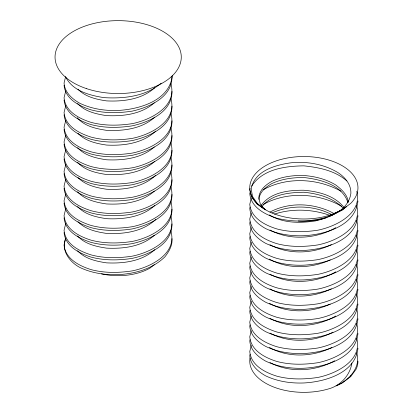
<?xml version="1.0" encoding="UTF-8"?>
<svg xmlns="http://www.w3.org/2000/svg" width="413" height="413" viewBox="0 0 413 413"><rect width="100%" height="100%" fill="white"/><g stroke="black" fill="none" stroke-linecap="round" stroke-linejoin="round"><path stroke-width="0.62" d="M250.066 192.365L249.762 193.609C251.016 207.429 265.022 214.512 276.813 218.209C294.583 222.684 313.617 221.807 330.911 215.751L330.911 214.806L342.119 209.845L350.714 203.372A54.103 31.233 0 0 0 313.255 156.997A54.103 31.233 0 0 0 250.583 193.181A54.103 31.233 0 0 0 330.911 214.806M351.855 363.022C350.338 374.312 341.68 384.379 330.911 388.163A54.103 31.233 0 0 1 274.49 387.332A54.103 31.233 0 0 1 250.035 357.968M172.257 75.698C169.588 100.669 139.295 109.3 118.154 110.447C105.041 110.947 91.82 108.975 79.9 103.307C72.177 98.986 64.702 92.476 64.051 83.059L65.59 76.833M357.963 200.976C355.294 225.947 325.005 234.574 303.86 235.725C290.747 236.226 277.526 234.254 265.605 228.58C257.888 224.264 250.407 217.749 249.762 208.338L250.066 207.089M357.963 215.7C355.294 240.671 325.005 249.297 303.86 250.448C290.747 250.949 277.526 248.977 265.605 243.309C257.888 238.988 250.407 232.478 249.762 223.061L250.066 221.817M357.963 230.423C355.294 255.394 325.005 264.021 303.86 265.172C290.747 265.673 277.526 263.7 265.605 258.032C257.888 253.711 250.407 247.201 249.762 237.785L250.066 236.541M357.963 245.146C355.294 270.117 325.005 278.749 303.86 279.895C290.747 280.401 277.526 278.424 265.605 272.756C257.888 268.435 250.407 261.925 249.762 252.508L250.066 251.264M357.963 259.87C355.294 284.841 325.005 293.473 303.86 294.619C290.747 295.125 277.526 293.153 265.605 287.479C257.888 283.163 250.407 276.648 249.762 267.232L250.066 265.987M357.963 274.593C355.294 299.57 325.005 308.196 303.86 309.347C290.747 309.848 277.526 307.876 265.605 302.202C257.888 297.887 250.407 291.371 249.762 281.96L250.066 280.711M357.963 289.322C355.294 314.293 325.005 322.92 303.86 324.071C290.747 324.572 277.526 322.599 265.605 316.926C257.888 312.61 250.407 306.1 249.762 296.684L250.066 295.44M357.963 304.045C355.294 329.016 325.005 337.643 303.86 338.794C290.747 339.295 277.526 337.323 265.605 331.654C257.888 327.333 250.407 320.824 249.762 311.407L250.066 310.163M357.963 318.769C355.294 343.74 325.005 352.372 303.86 353.518C290.747 354.024 277.526 352.046 265.605 346.378C257.888 342.057 250.407 335.547 249.762 326.131L250.066 324.886M357.963 333.492C355.294 358.463 325.005 367.095 303.86 368.241C290.747 368.747 277.526 366.77 265.605 361.101C257.888 356.786 250.407 350.27 249.762 340.854L250.066 339.61M357.963 348.216C355.294 373.192 325.005 381.819 303.86 382.97C290.747 383.47 277.526 381.498 265.605 375.825C257.888 371.509 250.407 364.994 249.762 355.583L250.066 354.333M65.765 238.151C60.597 250.077 69.57 262.054 79.9 267.485C91.82 273.153 105.041 275.125 118.154 274.624C135.097 273.773 152.645 268.904 165.009 256.721C169.015 251.538 172.644 245.389 171.994 238.631M65.744 90.937L64.051 97.783C65.306 111.603 79.317 118.686 91.103 122.382C104.52 125.95 118.516 125.717 132.155 123.663C150.451 120.013 177.735 106.461 170.806 83.586M65.744 105.661L64.051 112.506C65.306 126.326 79.317 133.409 91.103 137.106C104.52 140.678 118.516 140.446 132.155 138.386C150.451 134.736 177.735 121.185 170.806 98.315M65.744 120.384L64.051 127.235C65.306 141.055 79.317 148.133 91.103 151.829C104.52 155.402 118.516 155.169 132.155 153.109C150.451 149.46 177.735 135.908 170.806 113.038M65.744 135.108L64.051 141.958C65.306 155.778 79.317 162.861 91.103 166.553C104.52 170.125 118.516 169.893 132.155 167.833C150.451 164.183 177.735 150.637 170.806 127.762M65.744 149.836L64.051 156.682C65.306 170.502 79.317 177.585 91.103 181.276C104.52 184.848 118.516 184.616 132.155 182.556C150.451 178.912 177.735 165.36 170.806 142.485M65.744 164.56L64.051 171.405C65.306 185.225 79.317 192.308 91.103 196.005C104.52 199.572 118.516 199.34 132.155 197.285C150.451 193.635 177.735 180.083 170.806 157.208M65.744 179.283L64.051 186.129C65.306 199.949 79.317 207.032 91.103 210.728C104.52 214.301 118.516 214.068 132.155 212.008C150.451 208.358 177.735 194.807 170.806 171.937M65.744 194.007L64.051 200.857C65.306 214.677 79.317 221.755 91.103 225.452C104.52 229.024 118.516 228.792 132.155 226.732C150.451 223.082 177.735 209.53 170.806 186.661M65.899 208.111L64.051 215.581C65.306 229.401 79.317 236.479 91.103 240.175C104.52 243.747 118.516 243.515 132.155 241.455C150.451 237.805 177.735 224.259 170.806 201.384M65.744 223.454L64.051 230.304C65.306 244.124 79.317 251.207 91.103 254.898C104.52 258.471 118.516 258.239 132.155 256.179C150.451 252.529 177.735 238.982 170.806 216.107M65.744 238.182L64.051 245.028C65.306 258.848 79.317 265.931 91.103 269.627C104.52 273.194 118.516 272.962 132.155 270.902C150.451 267.257 177.735 253.706 170.806 230.831M250.066 188.354L249.762 189.598L251.605 197.068L257.01 203.986L265.605 209.84L257.402 203.614L252.508 196.469L251.197 188.937C254.346 170.925 275.249 164.983 290.84 162.825C307.102 161.101 324.009 164.183 338.087 172.68A47.929 29.029 1.1 0 1 350.859 193.594C348.283 210.434 330.059 217.31 315.532 220.919C300.132 223.257 283.07 223.387 269.426 214.93M251.295 198.095L249.762 204.321C251.016 218.141 265.022 225.224 276.813 228.916C290.225 232.488 304.226 232.256 317.865 230.196C335.588 226.572 362.609 213.655 356.775 191.369M251.295 212.819L249.762 219.045C251.016 232.865 265.022 239.948 276.813 243.644C290.225 247.211 304.226 246.979 317.865 244.919C335.924 241.259 362.981 228.095 356.646 205.473M251.295 227.542L249.762 233.768C251.016 247.588 265.022 254.671 276.813 258.368C290.225 261.94 304.226 261.703 317.865 259.648C335.924 255.983 362.981 242.818 356.646 220.196M251.295 242.271L249.762 248.497C251.016 262.312 265.022 269.395 276.813 273.091C290.225 276.664 304.226 276.431 317.865 274.371C335.924 270.711 362.981 257.547 356.646 234.92M251.295 256.994L249.762 263.22C251.016 277.04 265.022 284.118 276.813 287.815C290.225 291.387 304.226 291.155 317.865 289.095C335.924 285.435 362.981 272.27 356.646 249.643M251.295 271.718L249.762 277.944C251.016 291.764 265.022 298.847 276.813 302.538C290.225 306.11 304.226 305.878 317.865 303.818C335.924 300.158 362.981 286.994 356.646 264.366M251.295 286.441L249.762 292.667C251.016 306.487 265.022 313.57 276.813 317.267C290.225 320.834 304.226 320.602 317.865 318.542C335.924 314.882 362.981 301.717 356.646 279.095M251.295 301.165L249.762 307.391C251.016 321.211 265.022 328.294 276.813 331.99C290.225 335.562 304.226 335.325 317.865 333.27C335.924 329.605 362.981 316.441 356.646 293.819M251.295 315.893L249.762 322.119C251.016 335.934 265.022 343.017 276.813 346.714C290.225 350.286 304.226 350.054 317.865 347.994C335.924 344.334 362.981 331.169 356.646 308.542M251.295 330.617L249.762 336.843C251.016 350.663 265.022 357.741 276.813 361.437C290.225 365.009 304.226 364.777 317.865 362.717C335.924 359.057 362.981 345.893 356.646 323.265M251.295 345.34L249.762 351.566C251.016 365.386 265.022 372.469 276.813 376.16C290.225 379.733 304.226 379.501 317.865 377.441C335.924 373.78 362.981 360.616 356.646 337.989M258.93 199.458C259.534 191.921 265.864 186.955 271.981 183.506C281.945 178.86 292.967 177.492 303.86 177.523C320.411 179.387 342.17 184.719 347.922 202.535M357.963 361.101A54.103 31.233 0 0 1 356.12 369.186L350.714 376.61L342.119 383.078L336.079 385.876C348.644 380.641 361.483 367.25 356.646 352.717M251.605 186.139C262.658 169.098 285.151 166.088 303.86 165.856C319.001 167.425 335.16 170.615 346.894 180.982M261.062 205.519C270.51 192.221 288.739 190.078 303.86 190.238C318.542 191.529 334.948 195.576 344.292 207.827M262.193 206.314C271.93 194.125 289.301 192.494 303.86 192.246C317.964 193.651 332.656 197.548 342.904 207.915M154.808 87.69C141.886 99.45 123.296 101.727 106.487 100.886C96.343 99.383 85.269 96.895 77.985 89.182M154.333 102.816C141.437 114.262 123.089 116.425 106.487 115.609C96.198 114.045 84.758 111.572 77.608 103.431M154.808 117.137C141.886 128.897 123.296 131.179 106.487 130.332C96.043 128.727 84.273 126.223 77.236 117.684M155.763 131.06C142.759 143.409 123.714 145.975 106.487 145.056C96.343 143.554 85.269 141.065 77.985 133.353M154.333 146.987C141.437 158.437 123.089 160.6 106.487 159.779C96.198 158.22 84.758 155.747 77.608 147.606M154.808 161.313C141.886 173.073 123.296 175.349 106.487 174.508C96.198 172.944 84.758 170.471 77.608 162.33M155.763 175.236C142.759 187.579 123.714 190.15 106.487 189.231C96.343 187.729 85.269 185.241 77.985 177.528M154.333 191.162C141.437 202.607 123.089 204.771 106.487 203.955C96.198 202.396 84.758 199.918 77.608 191.782M154.808 205.483C141.886 217.243 123.296 219.525 106.487 218.678C96.198 217.119 84.758 214.641 77.608 206.505M155.763 219.411C142.759 231.755 123.714 234.321 106.487 233.402C96.343 231.899 85.269 229.416 77.985 221.698M154.333 235.333C141.437 246.783 123.089 248.946 106.487 248.13C96.198 246.566 84.758 244.093 77.608 235.952M154.808 249.659C141.886 261.419 123.296 263.7 106.487 262.854C96.198 261.29 84.758 258.817 77.608 250.676M161.184 83.173C145.644 96.456 123.859 98.831 104.153 97.649C89.745 95.465 72.445 90.953 65.59 76.772M154.333 264.656L150.033 268.063A45.084 26.029 0 0 1 101.51 273.85M263.076 189.815C286.746 176.609 317.535 178.148 340.999 191.214M263.076 204.538C286.947 191.214 317.979 192.928 341.556 206.216M269.937 212.112C289.498 201.549 314.814 202.928 334.091 213.588M335.743 227.677C316.146 238.941 290.06 240.82 269.937 229.995M331.345 244.641C312.579 253.866 288.537 254.79 269.937 244.718M330.25 259.922C311.5 268.574 287.665 269.472 269.426 259.101M335.743 271.852C316.146 283.111 290.06 284.996 269.937 274.17M331.345 288.811C312.579 298.041 288.537 298.96 269.937 288.894M330.25 304.097C311.5 312.749 287.665 313.643 269.426 303.276M335.743 316.028C316.146 327.287 290.06 329.171 269.937 318.34M332.997 332.145C313.937 342.207 289.095 343.389 269.937 333.064M331.897 347.431C312.878 356.987 288.212 358.045 269.426 347.452M334.644 360.755C315.269 371.566 289.668 373.13 269.937 362.516M330.911 215.751L342.119 210.176L346.75 206.355L341.484 210.212L330.116 215.421M274.454 214.104C292.342 208.297 312.032 209.086 329.724 215.302M271.981 212.953C291.026 204.507 314.056 205.07 332.444 214.961M264.816 209.649L260.314 203.986L258.775 197.863C259.333 190.088 265.595 184.797 271.981 181.297C281.945 176.666 292.962 175.2 303.86 175.515C315.036 176.336 326.1 179.123 335.743 184.978C341.406 189.278 347.534 194.642 348.304 202.163M64.051 85.269C65.306 99.089 79.317 106.172 91.103 109.863C104.52 113.436 118.516 113.203 132.155 111.143C149.274 107.297 172.236 97.261 171.994 76.663M64.051 99.992C65.306 113.812 79.317 120.895 91.103 124.587C104.52 128.159 118.516 127.927 132.155 125.867C149.274 122.021 172.236 111.985 171.994 91.387M64.051 114.716C65.306 128.536 79.317 135.619 91.103 139.315C104.52 142.883 118.516 142.65 132.155 140.596C149.274 136.744 172.236 126.708 171.994 106.11M64.051 129.439C65.306 143.259 79.317 150.342 91.103 154.039C104.52 157.611 118.516 157.379 132.155 155.319C149.274 151.468 172.236 141.437 171.994 120.839M64.051 144.168C65.306 157.988 79.317 165.066 91.103 168.762C104.52 172.335 118.516 172.102 132.155 170.042C149.274 166.196 172.236 156.16 171.994 135.562M64.051 158.891C65.306 172.711 79.317 179.794 91.103 183.486C104.52 187.058 118.516 186.826 132.155 184.766C149.274 180.92 172.236 170.884 171.994 150.286M64.051 173.615C65.306 187.435 79.317 194.518 91.103 198.209C104.52 201.781 118.516 201.549 132.155 199.489C149.274 195.643 172.236 185.607 171.994 165.009M64.051 188.338C65.306 202.158 79.317 209.241 91.103 212.938C104.52 216.505 118.516 216.273 132.155 214.218C149.274 210.367 172.236 200.331 171.994 179.732M64.051 203.062C65.306 216.882 79.317 223.965 91.103 227.661C104.52 231.234 118.516 231.001 132.155 228.941C149.274 225.09 172.236 215.059 171.994 194.461M64.051 217.79C65.306 231.61 79.317 238.688 91.103 242.385C104.52 245.957 118.516 245.725 132.155 243.665C149.274 239.819 172.236 229.783 171.994 209.184M64.051 232.514C65.306 246.334 79.317 253.412 91.103 257.108C104.52 260.68 118.516 260.448 132.155 258.388C149.274 254.542 172.236 244.506 171.994 223.908M350.714 375.773L350.714 376.61M326.404 217.708A45.084 26.034 0 0 1 298.284 220.996M86.596 88.65A63.117 36.442 0 0 0 181.271 57.092A63.117 36.442 0 0 0 86.596 25.534A63.117 36.442 0 0 0 86.596 88.65"/></g></svg>
